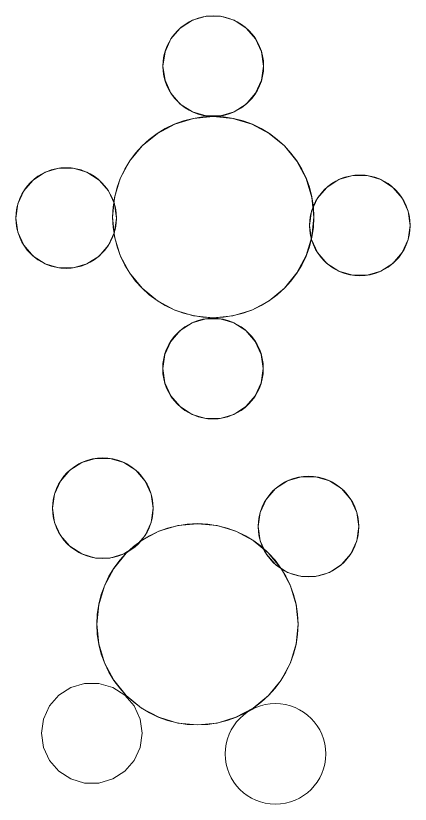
# Model space of a CAD drawing. Header units: millimetres. Extents: x 0 to 673989, y 0 to 383369.
# Drawn here: x 257261 to 258821, y 186799 to 189916 of the extents above; entities that cross this region are included whole.
import ezdxf

# ---------------------------------------------------------------- set-up
doc = ezdxf.new("R2010")
doc.units = ezdxf.units.MM
doc.header["$LTSCALE"] = 500
doc.layers.add('meble', color=5, linetype='Continuous', lineweight=80)

msp = doc.modelspace()

# ---------------------------------------------------------------- linework, layer by layer
at = {"layer": 'meble', "lineweight": 9}
for points in [[(258240.8, 189717.1), (258232.8, 189773.1), (258209.2, 189824.6), (258172.1, 189867.4), (258124.5, 189898.1), (258070.2, 189914), (258013.5, 189914), (257959.2, 189898.1), (257911.6, 189867.4), (257874.5, 189824.6), (257851, 189773.1), (257843, 189717.1), (257851, 189661), (257874.5, 189609.5), (257911.6, 189566.7), (257959.2, 189536.1), (258013.5, 189520.2), (258070.2, 189520.2), (258124.5, 189536.1), (258172.1, 189566.7), (258209.2, 189609.5), (258232.8, 189661)], [(258439.8, 189120.3), (258432.1, 189197.9), (258409.5, 189272.5), (258372.7, 189341.3), (258323.2, 189401.6), (258262.9, 189451.1), (258194.1, 189487.8), (258119.5, 189510.5), (258041.9, 189518.1), (257964.3, 189510.5), (257889.6, 189487.8), (257820.8, 189451.1), (257760.5, 189401.6), (257711.1, 189341.3), (257674.3, 189272.5), (257651.6, 189197.9), (257644, 189120.3), (257651.6, 189042.7), (257674.3, 188968), (257711.1, 188899.2), (257760.5, 188838.9), (257820.8, 188789.5), (257889.6, 188752.7), (257964.3, 188730), (258041.9, 188722.4), (258119.5, 188730), (258194.1, 188752.7), (258262.9, 188789.5), (258323.2, 188838.9), (258372.7, 188899.2), (258409.5, 188968), (258432.1, 189042.7)], [(257658.9, 189116.4), (257650.8, 189172.4), (257627.3, 189224), (257590.2, 189266.7), (257542.6, 189297.4), (257488.2, 189313.3), (257431.6, 189313.3), (257377.3, 189297.4), (257329.6, 189266.7), (257292.6, 189224), (257269.1, 189172.4), (257261, 189116.4), (257269.1, 189060.4), (257292.6, 189008.9), (257329.6, 188966), (257377.3, 188935.5), (257431.6, 188919.5), (257488.2, 188919.5), (257542.6, 188935.5), (257590.2, 188966), (257627.3, 189008.9), (257650.8, 189060.4)], [(258820.5, 189087.4), (258812.5, 189143.4), (258788.9, 189194.9), (258751.8, 189237.7), (258704.2, 189268.3), (258649.9, 189284.3), (258593.2, 189284.3), (258538.9, 189268.3), (258491.3, 189237.7), (258454.2, 189194.9), (258430.7, 189143.4), (258422.7, 189087.4), (258430.7, 189031.3), (258454.2, 188979.8), (258491.3, 188937), (258538.9, 188906.4), (258593.2, 188890.4), (258649.9, 188890.4), (258704.2, 188906.4), (258751.8, 188937), (258788.9, 188979.8), (258812.5, 189031.3)], [(258239.7, 188521.1), (258231.6, 188577.1), (258208.1, 188628.6), (258171, 188671.4), (258123.4, 188702), (258069, 188718), (258012.4, 188718), (257958.1, 188702), (257910.5, 188671.4), (257873.4, 188628.6), (257849.9, 188577.1), (257841.8, 188521.1), (257849.9, 188465), (257873.4, 188413.5), (257910.5, 188370.7), (257958.1, 188340.1), (258012.4, 188324.2), (258069, 188324.2), (258123.4, 188340.1), (258171, 188370.7), (258208.1, 188413.5), (258231.6, 188465)], [(257804.1, 187969.3), (257796, 188025.3), (257772.5, 188076.8), (257735.4, 188119.7), (257687.8, 188150.2), (257633.5, 188166.2), (257576.8, 188166.2), (257522.5, 188150.2), (257474.9, 188119.7), (257437.8, 188076.8), (257414.2, 188025.3), (257406.2, 187969.3), (257414.2, 187913.3), (257437.8, 187861.7), (257474.9, 187819), (257522.5, 187788.3), (257576.8, 187772.4), (257633.5, 187772.4), (257687.8, 187788.3), (257735.4, 187819), (257772.5, 187861.7), (257796, 187913.3)], [(258617.2, 187896.7), (258609.2, 187952.8), (258585.6, 188004.2), (258548.6, 188047), (258500.9, 188077.6), (258446.6, 188093.6), (258390, 188093.6), (258335.6, 188077.6), (258288, 188047), (258250.9, 188004.2), (258227.4, 187952.8), (258219.3, 187896.7), (258227.4, 187840.7), (258250.9, 187789.1), (258288, 187746.4), (258335.6, 187715.7), (258390, 187699.8), (258446.6, 187699.8), (258500.9, 187715.7), (258548.6, 187746.4), (258585.6, 187789.1), (258609.2, 187840.7)], [(258377, 187510.3), (258369.4, 187587.9), (258346.7, 187662.5), (258310, 187731.3), (258260.5, 187791.6), (258200.2, 187841), (258131.4, 187877.9), (258056.8, 187900.5), (257979.1, 187908.1), (257901.5, 187900.5), (257826.9, 187877.9), (257758.1, 187841), (257697.8, 187791.6), (257648.3, 187731.3), (257611.5, 187662.5), (257588.9, 187587.9), (257581.3, 187510.3), (257588.9, 187432.6), (257611.5, 187358), (257648.3, 187289.2), (257697.8, 187228.9), (257758.1, 187179.4), (257826.9, 187142.7), (257901.5, 187120), (257979.1, 187112.4), (258056.8, 187120), (258131.4, 187142.7), (258200.2, 187179.4), (258260.5, 187228.9), (258310, 187289.2), (258346.7, 187358), (258369.4, 187432.6)], [(257760.5, 187079.9), (257752.4, 187135.9), (257728.9, 187187.4), (257691.9, 187230.2), (257644.2, 187260.8), (257589.9, 187276.8), (257533.3, 187276.8), (257478.9, 187260.8), (257431.3, 187230.2), (257394.2, 187187.4), (257370.7, 187135.9), (257362.6, 187079.9), (257370.7, 187023.8), (257394.2, 186972.3), (257431.3, 186929.5), (257478.9, 186898.9), (257533.3, 186882.9), (257589.9, 186882.9), (257644.2, 186898.9), (257691.9, 186929.5), (257728.9, 186972.3), (257752.4, 187023.8)]]:
    msp.add_lwpolyline(points, close=True, dxfattribs=at)
at = {"layer": 'meble', "lineweight": 0}
for centre, radius in [((258041.9, 189717.1), 198.9), ((258041.9, 189120.3), 397.9), ((257459.9, 189116.4), 198.9), ((258621.6, 189087.4), 199), ((258040.8, 188521.1), 198.9), ((257605.1, 187969.3), 198.9), ((258418.3, 187896.7), 198.9), ((257979.1, 187510.3), 397.9), ((258287.6, 186997.9), 198.9)]:
    msp.add_circle(centre, radius, dxfattribs=at)

doc.saveas('drawing.dxf')
